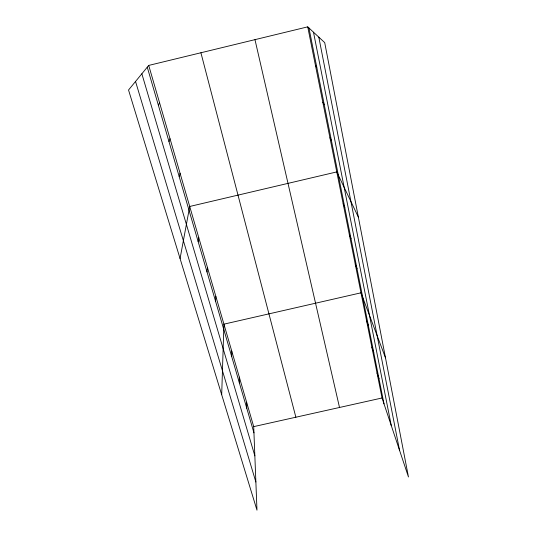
<?xml version="1.0" encoding="UTF-8"?>
<svg xmlns="http://www.w3.org/2000/svg" width="537" height="537" viewBox="0 0 537 537"><rect width="100%" height="100%" fill="white"/><g stroke="black" fill="none" stroke-linecap="round" stroke-linejoin="round"><path stroke-width="0.81" d="M231.695 356.581L231.749 351.084M221.694 394.729L223.922 324.16L360.985 292.819L385.492 357.85M215.538 301.19L215.82 296.29M207.013 271.984L207.43 267.419M198.18 241.697L198.73 237.502M180.063 258.545L189.715 206.47L336.773 171.914L358.354 217.102M179.197 176.619L180.063 173.27M168.98 141.614L170.028 138.747M158.348 105.165L159.59 102.829M148.715 65.42L128.538 90.001L256.975 510.15L253.706 426.626L148.715 65.42L307.728 26.85L324.71 42.618L408.462 476.977L382.042 397.984L307.728 26.85M253.706 426.626L382.042 397.984M315.434 65.339L316.756 67.078M322.838 102.292L324.241 104.587M329.94 137.787L331.436 140.6M343.163 203.805L344.801 207.517M349.318 234.548L351.017 238.65M355.252 264.197L357.011 268.661M366.516 320.461L368.375 325.563M371.866 347.171L373.765 352.561M377.034 373L378.974 378.652M135.539 81.47L255.874 481.998M141.855 73.77L254.853 455.853M147.266 67.179L253.954 432.869M200.912 52.76L295.874 417.215M254.974 39.644L339.512 407.476M308.943 27.978L384.009 403.878M313.494 32.2L391.278 425.606M318.81 37.134L399.548 450.328M246.631 402.273L246.778 408.288M239.314 377.102L239.368 382.874"/></g></svg>
